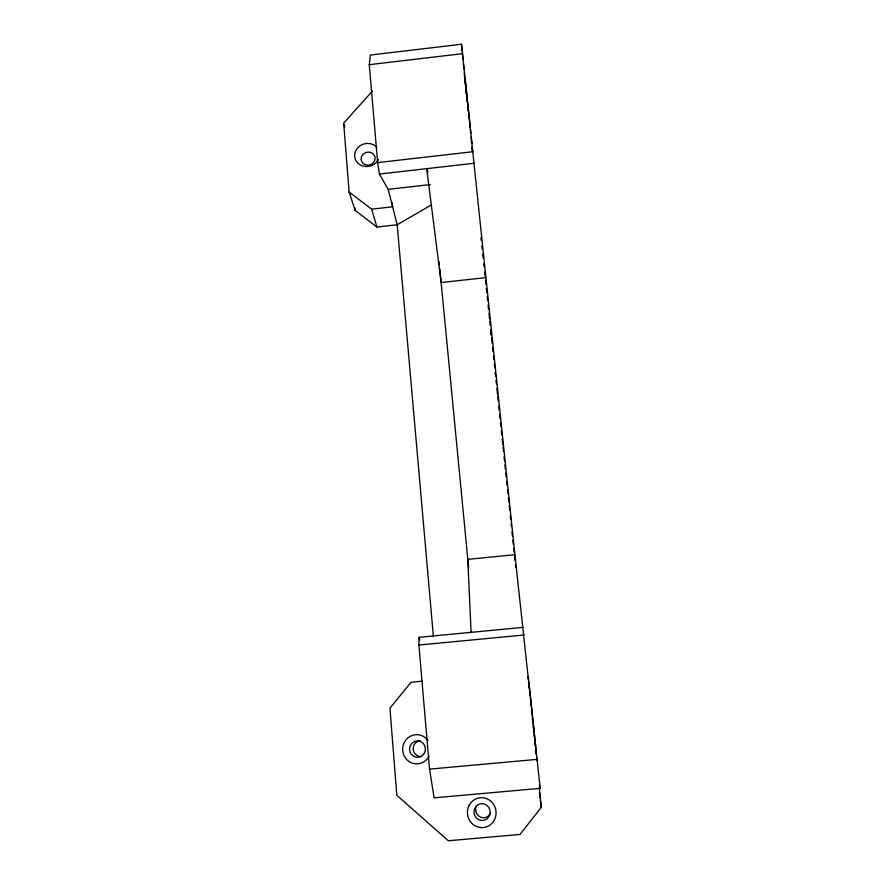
<?xml version="1.0" encoding="UTF-8"?>
<svg xmlns="http://www.w3.org/2000/svg" width="885" height="885" viewBox="0 0 885 885"><rect width="100%" height="100%" fill="white"/><g stroke="black" fill="none" stroke-linecap="round" stroke-linejoin="round"><path stroke-width="1.33" d="M433.396 636.625L397.177 224.768L388.194 189.346L379.399 174.035L377.652 162.608L369.277 64.671L370.306 55.047L461.527 44.25L514.915 554.707L540.193 788.347L434.137 797.85L429.524 769.131L418.904 645.032L419.092 637.322L523.278 627.343M539.253 787.75L541.321 807.319L519.982 834.444L448.308 840.75L396.823 795.272L389.931 708.133L411.105 682.246L421.968 681.229M372.541 90.967L343.679 123.126L349.132 192.023L355.128 210.387L376.888 227.036L397.177 224.768L431.316 204.988M369.277 64.671L462.678 53.653M377.652 162.608L473.044 151.711M379.399 174.035L474.205 163.26M388.194 189.346L430.309 184.578M349.132 192.023L371.634 209.17L392.619 206.802L392.265 202.72M485.655 277.669L441.128 282.536L426.714 168.659L427.953 172.597M514.915 554.707L467.811 559.353L471.085 632.344M418.904 645.032L524.152 634.987M429.524 769.131L537.306 759.352M344.066 124.409L344.829 126.953M371.634 209.17L376.888 227.036M419.092 637.322L419.855 639.955M539.297 784.851L540.193 788.347M541.321 807.319L540.304 800.394M536.719 758.379L536.952 760.027L536.885 758.777M528.577 679.802L528.113 676.35L528.245 678.198M465.079 78.522L470.167 126.522M472.125 148.094L472.579 151.777L472.17 146.866M528.732 681.063L530.414 696.008M535.901 751.343L536.199 754.02M471.351 141.18L471.605 143.459M535.038 743.632L535.303 746.088M530.546 697.28L534.817 737.692M534.097 735.026L534.363 737.493M532.305 718.343L532.593 720.965M533.146 726.231L533.434 728.864M480.964 237.722L481.252 240.466M481.838 245.953L482.126 248.696M482.712 254.183L483.144 258.298M483.719 263.785L484.018 266.529M484.593 272.016L485.024 276.131M485.467 280.246L485.898 284.362M486.33 288.488L486.772 292.603M487.204 296.718L487.646 300.834M488.077 304.949L488.509 309.064M488.951 313.179L489.527 318.666M489.814 321.41L490.257 325.525M490.688 329.64L491.263 335.127L490.876 331.233M531.487 710.456L531.763 713.089M469.647 125.15L469.913 127.617M491.562 337.871L492.137 343.336M492.569 347.44L493 351.533M493.432 355.637L493.863 359.741M494.295 363.835L494.726 367.939M495.158 372.032L495.589 376.136M496.02 380.24L496.452 384.333M496.883 388.438L497.459 393.902M497.746 396.635L498.178 400.739M498.753 406.204L499.184 410.308M499.616 414.401L500.047 418.505M500.479 422.61L500.91 426.703M501.341 430.807L501.773 434.9M502.204 439.004L502.78 444.469M503.067 447.202L503.499 451.306M504.074 456.771L504.505 460.875M504.937 464.968L505.368 469.072M505.8 473.176L506.231 477.269M506.662 481.374L507.094 485.467M507.525 489.571L507.957 493.675M508.388 497.768L508.82 501.872M509.251 505.977L509.683 510.07M510.258 515.535L510.689 519.639M511.121 523.743L511.408 526.475M511.984 531.94L512.415 536.044M512.846 540.149L513.278 544.253M513.709 548.368L514.152 552.472M514.583 556.588L515.015 560.692M515.446 564.807L515.734 567.539M539.441 792.175L540.016 797.662M530.569 701.672L530.823 704.139M467.722 106.488L468.143 110.503M534.949 738.997L535.724 746.641M529.695 693.077L529.938 695.533M470.433 129.144L470.82 133.082M466.837 97.627L467.346 102.693M471.207 136.998L471.827 143.293M466.063 89.839L466.45 93.733M535.856 747.913L536.509 754.662M528.788 684.005L529.186 688.054M439.159 262.093L439.414 264.814M439.812 268.907L468.608 567.617M461.527 44.25L462.169 51.12M462.424 53.863L462.944 59.35M463.331 63.477L463.84 68.964M464.227 73.079L464.614 77.205M465.134 82.692L465.388 85.436M465.908 90.934L466.163 93.677M465.079 79.506L465.455 83.655M354.907 207.665L355.128 210.387M421.492 756.564A7.954 7.677 -89.1 0 1 413.184 749.341A7.954 7.677 -89.1 0 1 420.165 740.723M490.567 813.072A8.164 7.81 81.1 0 1 480.223 816.999A8.164 7.81 81.1 0 1 476.329 806.146M378.382 159.477A12.556 11.494 -15.8 0 1 360.173 164.887A12.556 11.494 -15.8 0 1 357.861 147.629A12.556 11.494 -15.8 0 1 376.733 147.209M429.114 756.111A14.591 14.072 -88.6 0 1 408.328 760.989A14.591 14.072 -88.6 0 1 406.724 738.986A14.591 14.072 -88.6 0 1 427.964 740.48M423.539 754.385A8.208 7.921 -88.7 0 0 418.848 741.033A8.208 7.921 -88.7 0 0 410.032 751.929A8.208 7.921 -88.7 0 0 423.539 754.385M474.714 808.481A8.43 8.053 81.3 0 0 482.856 820.461A8.43 8.053 81.3 0 0 488.62 807.253A8.43 8.053 81.3 0 0 474.714 808.481M365.085 164.621A7.069 6.472 -15.8 0 0 375.118 157.795A7.069 6.472 -15.8 0 0 364.133 153.415A7.069 6.472 -15.8 0 0 365.085 164.621M468.95 805.726A14.99 14.326 81.3 0 0 482.557 827.619A14.99 14.326 81.3 0 0 493.741 804.62A14.99 14.326 81.3 0 0 468.95 805.726"/></g></svg>
